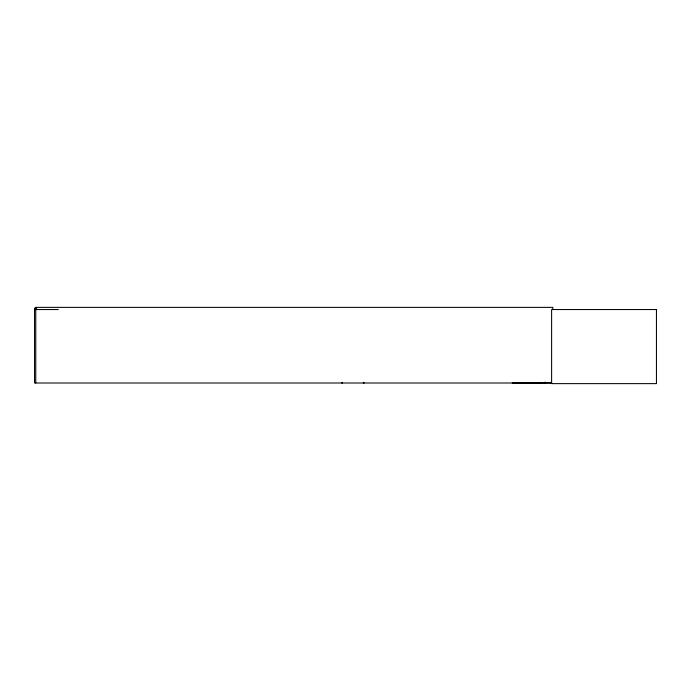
<?xml version="1.0" encoding="UTF-8"?>
<svg xmlns="http://www.w3.org/2000/svg" width="691" height="691" viewBox="0 0 691 691"><rect width="100%" height="100%" fill="white"/><g stroke="black" fill="none" stroke-linecap="round" stroke-linejoin="round"><path stroke-width="1.04" d="M550.606 382.849L512.368 382.961L512.385 382.512L542.556 382.512L542.556 383.004L542.556 382.512M512.446 382.978L512.446 382.512M512.463 382.736L542.556 382.71M36.709 308.151L34.55 308.151L34.55 383.004L551.746 383.004M34.55 309.542L58.251 309.542M533.849 382.676L513.759 382.987M552.826 309.542L552.826 307.374L35.768 307.374L35.768 383.004M550.606 382.391L550.606 383.004M545.242 382.235L545.242 383.004M544.853 382.235L544.853 383.004M539.49 382.391L539.49 383.004M533.832 382.417L533.832 382.987M364.019 382.391L364.019 383.004M363.406 382.391L363.406 383.004M342.416 382.391L342.416 383.004M341.795 382.391L341.795 383.004M542.478 382.512L542.47 382.978L542.47 382.512M656.45 309.542L551.608 309.542L551.608 383.626L656.45 383.626L656.45 309.542"/></g></svg>
